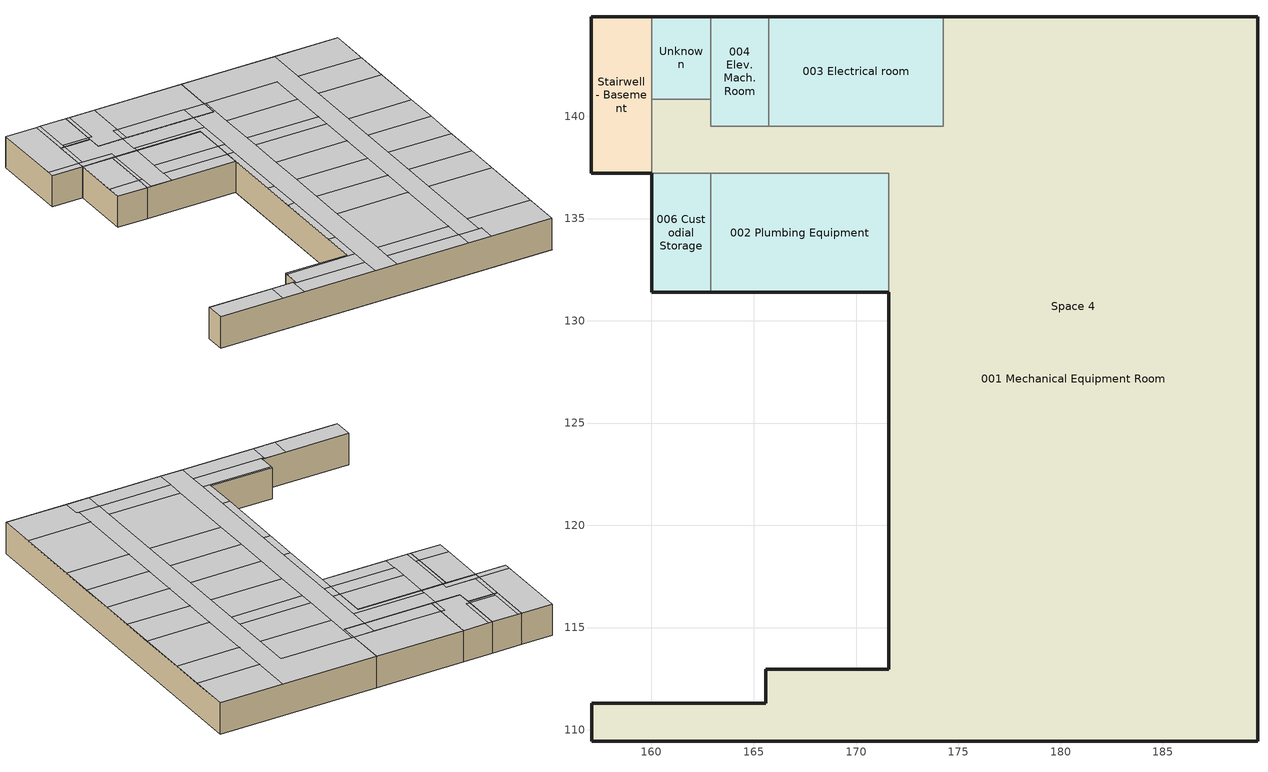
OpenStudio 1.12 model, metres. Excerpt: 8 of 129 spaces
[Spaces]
Space 4
 floor ground: 189.65,144.87 189.65,109.44 157.08,109.44 157.07,111.31 165.59,111.31 165.59,112.96 171.6,112.96 171.6,137.22 160.02,137.22 160.02,140.84 162.9,140.84 162.9,139.51 174.27,139.51 174.27,144.87 z-3.05; 160.02,144.87 160.02,137.22 157.05,137.22 157.04,144.87 z-3.05; 162.9,137.22 162.9,131.39 160.02,131.39 160.02,137.22 z-3.05; 174.27,144.87 174.27,139.51 165.74,139.51 165.74,144.87 z-3.05; 165.74,144.87 165.74,139.51 162.9,139.51 162.9,144.87 z-3.05; 171.6,137.22 171.6,131.39 162.9,131.39 162.9,137.22 z-3.05; 162.9,144.87 162.9,140.84 160.02,140.84 160.02,144.87 z-3.05
001 Mechanical Equipment Room
 floor ground: 189.65,144.87 189.65,109.44 157.08,109.44 157.07,111.31 165.59,111.31 165.59,112.96 171.6,112.96 171.6,137.22 160.02,137.22 160.02,140.84 162.9,140.84 162.9,139.51 174.27,139.51 174.27,144.87 z-3.05
 wall outside: 171.6,131.39 171.6,112.96 165.59,112.96 165.59,111.31 157.07,111.31 157.08,109.44 189.65,109.44 189.65,144.87 174.27,144.87 z-3.05:0
 wall to 006 Custodial Storage: 160.02,137.22 162.9,137.22 z-3.05:0
 wall to Stairwell - Basement: 160.02,140.84 160.02,137.22 z-3.05:0
 wall to Unknown: 162.9,140.84 160.02,140.84 z-3.05:0
 wall to 004 Elev. Mach. Room: 165.74,139.51 162.9,139.51 162.9,140.84 z-3.05:0
 wall to 003 Electrical room: 174.27,144.87 174.27,139.51 165.74,139.51 z-3.05:0
 wall to 002 Plumbing Equipment: 162.9,137.22 171.6,137.22 171.6,131.39 z-3.05:0
 ceiling to 126 Corridor: 183.44,111.08 183.44,144.87 174.27,144.87 174.27,141.08 181.45,141.08 181.45,111.1 z0; 165.34,137.22 165.34,139.51 162.9,139.51 162.9,140.84 160.4,140.84 160.4,137.84 163.24,137.84 163.24,137.22 z0; 165.34,109.44 165.34,111.31 163.24,111.31 163.24,109.44 z0
 ceiling to 146 E drying: 172.26,137.69 172.26,139.51 165.34,139.51 165.34,137.69 z0
 ceiling to 122 Office/lab: 189.65,137.65 189.65,140.98 183.44,140.98 183.44,137.65 z0
 ceiling to 121 T-1 grinding: 181.45,126.1 181.45,129.52 174.46,129.52 174.46,126.1 z0
 ceiling to 113 H-1 S.T.E.M.: 181.45,109.44 181.45,111.1 174.46,111.1 174.46,109.44 z0
 ceiling to 115 P-2 x-ray: 181.45,112.75 181.45,119.41 174.46,119.41 174.46,112.75 z0
 ceiling to 108 office/lab: 189.65,109.44 189.65,113.02 183.44,113.02 183.44,111.08 183.72,111.08 183.72,109.44 z0
 ceiling to 114 office/lab: 189.65,122.72 189.65,126.06 183.44,126.06 183.44,122.72 z0
 ceiling to 140 storage: 172.26,122.78 172.26,126.1 171.6,126.1 171.6,122.78 z0
 ceiling to 149 Receiving: 163.24,137.22 163.24,137.84 160.02,137.84 160.02,137.22 z0
 ceiling to E.S.2 1st floor: 181.45,132.89 181.45,134.25 174.46,134.25 174.46,132.89 z0
 ceiling to 125 F-2 large electric furnace: 181.45,134.25 181.45,137.65 174.46,137.65 174.46,134.25 z0
 ceiling to 117 U-2 Microscopy: 181.45,119.41 181.45,122.77 174.46,122.77 174.46,119.41 z0
 ceiling to 119 T-2 polishing: 181.45,122.77 181.45,126.1 174.46,126.1 174.46,122.77 z0
 ceiling to 136 nondestructive: 172.26,112.81 172.26,116.03 171.6,116.03 171.6,112.96 165.59,112.96 165.59,112.81 z0
 ceiling to 112 office /lab: 189.65,119.37 189.65,122.72 183.44,122.72 183.44,119.37 z0
 ceiling to lobby 1st floor: 183.72,109.44 183.72,111.08 183.44,111.08 181.45,111.1 181.45,109.44 z0
 ceiling to 116 office/lab: 189.65,126.06 189.65,129.44 183.44,129.44 183.44,126.06 z0
 ceiling to 110 grad/tech stations: 183.44,113.02 189.65,113.02 189.65,119.37 183.44,119.37 z0
 ceiling to 123 F-1B reactive gas: 181.45,129.52 181.45,132.89 174.46,132.89 174.46,129.52 z0
 ceiling to 120 grad/tech stations: 189.65,132.71 189.65,137.65 183.44,137.65 183.44,132.71 z0
 ceiling to 124 Office/Lab: 189.65,140.98 189.65,144.87 183.44,144.87 183.44,140.98 z0
 ceiling to E.S.3 1st floor: 172.26,111.17 172.26,112.81 165.59,112.81 165.59,111.31 165.34,111.31 165.34,111.17 z0
 ceiling to 144 V-2 ceramics machining: 172.26,134.29 172.26,137.69 165.34,137.69 165.34,137.22 171.6,137.22 171.6,134.29 z0
 ceiling to 134 O-3 hardness mod. test: 172.26,109.44 172.26,111.17 165.34,111.17 165.34,109.44 z0
 ceiling to 138 O-1 universal testing: 172.26,116.03 172.26,122.78 171.6,122.78 171.6,116.03 z0
 ceiling to 127 F-3A small electric furnace: 181.45,137.65 181.45,141.08 174.46,141.08 174.46,137.65 z0
 ceiling to E.S.4 1st floor: 181.45,111.1 181.45,112.75 174.46,112.75 174.46,111.1 z0
 ceiling to 118 Sec.: 189.65,129.44 189.65,132.71 183.44,132.71 183.44,129.44 z0
 ceiling to Space 1: 172.26,126.1 172.26,132.78 171.6,132.78 171.6,126.1 z0; 174.46,109.44 174.46,141.08 174.27,141.08 174.27,139.51 172.26,139.51 172.26,109.44 z0
 ceiling to Stairwell - 1st floor: 160.4,137.84 160.4,140.84 160.02,140.84 160.02,137.84 z0
 ceiling to E.S.1 1st floor: 172.26,132.78 172.26,134.29 171.6,134.29 171.6,132.78 z0
 ceiling to 137 grad/tech stations: 163.24,109.44 163.24,111.31 157.07,111.31 157.08,109.44 z0
006 Custodial Storage
 floor ground: 162.9,137.22 162.9,131.39 160.02,131.39 160.02,137.22 z-3.05
 wall outside: 160.02,137.22 160.02,131.39 162.9,131.39 z-3.05:0
 wall to 002 Plumbing Equipment: 162.9,131.39 162.9,137.22 z-3.05:0
 ceiling to Space 1: 162.9,132.78 162.9,137.22 160.02,137.22 160.02,132.78 z0
 ceiling to 147 Mens restroom: 162.9,131.39 162.9,132.78 160.02,132.78 160.02,131.39 z0
002 Plumbing Equipment
 floor ground: 171.6,137.22 171.6,131.39 162.9,131.39 162.9,137.22 z-3.05
 wall outside: 162.9,131.39 171.6,131.39 z-3.05:0
 ceiling to 144 V-2 ceramics machining: 171.6,134.29 171.6,137.22 165.34,137.22 165.34,134.29 z0
 ceiling to Space 1: 163.24,131.39 163.24,132.78 162.9,132.78 162.9,131.39 z0
 ceiling to E.S.1 1st floor: 171.6,132.78 171.6,134.29 165.34,134.29 165.34,132.78 z0
 ceiling to 126 Corridor: 165.34,131.39 165.34,137.22 163.24,137.22 163.24,131.39 z0
 ceiling to 149 Receiving: 163.24,132.78 163.24,137.22 162.9,137.22 162.9,132.78 z0
 ceiling to 142 A-3 Particulate: 171.6,131.39 171.6,132.78 165.34,132.78 165.34,131.39 z0
Stairwell - Basement
 floor ground: 160.02,144.87 160.02,137.22 157.05,137.22 157.04,144.87 z-3.05
 wall outside: 160.02,144.87 157.04,144.87 157.05,137.22 160.02,137.22 z-3.05:0
 wall to Unknown: 160.02,140.84 160.02,144.87 z-3.05:0
 ceiling to Stairwell - 1st floor: 160.02,137.84 160.02,144.87 157.04,144.87 157.05,137.84 z0
 ceiling to 149 Receiving: 160.02,137.22 160.02,137.84 157.05,137.84 157.05,137.22 z0
004 Elev. Mach. Room
 floor ground: 165.74,144.87 165.74,139.51 162.9,139.51 162.9,144.87 z-3.05
 wall outside: 165.74,144.87 162.9,144.87 z-3.05:0
 wall to 003 Electrical room: 165.74,139.51 165.74,144.87 z-3.05:0
 wall to Unknown: 162.9,144.87 162.9,140.84 z-3.05:0
 ceiling to 146 E drying: 165.74,139.51 165.74,141.08 165.34,141.08 165.34,139.51 z0
 ceiling to Unknown - 1st floor: 163.24,141.13 163.24,144.87 162.9,144.87 162.9,141.13 z0
 ceiling to 126 Corridor: 165.34,139.51 165.34,141.08 165.74,141.08 165.74,144.87 163.24,144.87 163.24,141.13 162.9,141.13 162.9,139.51 z0
003 Electrical room
 floor ground: 165.74,144.87 174.27,144.87 174.27,139.51 165.74,139.51 z-3.05
 wall outside: 174.27,144.87 165.74,144.87 z-3.05:0
 ceiling to 146 E drying: 172.26,139.51 172.26,141.08 165.74,141.08 165.74,139.51 z0
 ceiling to 126 Corridor: 174.27,141.08 174.27,144.87 165.74,144.87 165.74,141.08 z0
 ceiling to service corridor - 1st floor: 174.27,139.51 174.27,141.08 172.26,141.08 172.26,139.51 z0
Unknown
 floor ground: 162.9,144.87 162.9,140.84 160.02,140.84 160.02,144.87 z-3.05
 wall outside: 162.9,144.87 160.02,144.87 z-3.05:0
 ceiling to Unknown - 1st floor: 162.9,141.13 162.9,144.87 160.4,144.87 160.4,141.13 z0
 ceiling to 126 Corridor: 162.9,140.84 162.9,141.13 160.4,141.13 160.4,140.84 z0
 ceiling to Space 1: 160.4,140.84 160.4,144.87 160.02,144.87 160.02,140.84 z0
[Building]
Building 1: Space Type=DOE Ref 1980-2004 - SecSchl - Classroom; Default Construction Set=DOE Ref 1980-2004 - CZ4c - SecSchl
[Site]
NEWARK: Latitude {deg}=40.7; Longitude {deg}=-74.17; Time Zone {hr}=-5; Elevation {m}=9
[ClimateZones]
Climate Zone Institution Name 1=ASHRAE; Climate Zone Document Name 1=ANSI/ASHRAE Standard 169; Climate Zone Document Year 1=2006; Climate Zone Value 1=4C; Climate Zone Institution Name 2=CEC; Climate Zone Document Name 2=California Climate Zone Descriptions; Climate Zone Document Year 2=1995
[SizingPeriod:DesignDay] Barometric Pressure {Pa}=101217; Sky Clearness=0; Rain Indicator=0; Snow Indicator=0; Day of Month=21; Daylight Saving Time Indicator=0; Dry-Bulb Temperature Range Modifier Type=DefaultMultipliers
Name | Maximum Dry-Bulb Temperature {C} | Daily Dry-Bulb Temperature Range {deltaC} | Humidity Indicating Conditions at Maximum Dry-Bulb | Wind Speed {m/s} | Wind Direction {deg} | Month | Day Type | Humidity Indicating Type | Solar Model Indicator | ASHRAE Taub | ASHRAE Taud
NEWARK Ann Clg .4% Condns DP=>MDB | 27.8 | 8.9 | 23.7 | 5.8 | 250 | 7 | SummerDesignDay | Dewpoint | ASHRAETau | 0.528 | 1.831
NEWARK Ann Htg 99.6% Condns DB | -11.6 | 0 | -11.6 | 6.2 | 320 | 1 | WinterDesignDay | Wetbulb | ASHRAEClearSky
NEWARK Ann Hum_n 99.6% Condns DP=>MCDB | -9.8 | 0 | -20.9 | 6.2 | 320 | 1 | WinterDesignDay | Dewpoint | ASHRAEClearSky
NEWARK Ann Clg .4% Condns WB=>MDB | 31.5 | 8.9 | 25.4 | 5.8 | 250 | 7 | SummerDesignDay | Wetbulb | ASHRAETau | 0.528 | 1.831
NEWARK Ann Clg .4% Condns Enth=>MDB | 31.7 | 8.9 | 77500 | 5.8 | 250 | 7 | SummerDesignDay | Enthalpy | ASHRAETau | 0.528 | 1.831
NEWARK Ann Htg Wind 99.6% Condns WS=>MCDB | -1.2 | 0 | -1.2 | 12.7 | 320 | 1 | WinterDesignDay | Wetbulb | ASHRAEClearSky
NEWARK Ann Clg .4% Condns DB=>MWB | 34.5 | 8.9 | 23.8 | 5.8 | 250 | 7 | SummerDesignDay | Wetbulb | ASHRAETau | 0.528 | 1.831
[DefaultConstructionSet] Interior Partition Construction=Interior Partition
Name | Default Exterior Surface Constructions | Default Interior Surface Constructions | Default Ground Contact Surface Constructions | Default Exterior SubSurface Constructions | Default Interior SubSurface Constructions
DOE Ref 1980-2004 - CZ4c - Office | Default Surface Constructions 22 | Default Surface Constructions 23 | Default Surface Constructions 24 | Default Sub Surface Constructions 15 | Default Sub Surface Constructions 16
DOE Ref 1980-2004 - CZ4c - SecSchl | Default Surface Constructions 25 | Default Surface Constructions 26 | Default Surface Constructions 27 | Default Sub Surface Constructions 17 | Default Sub Surface Constructions 18
[DefaultSurfaceConstructions]
Name | Floor Construction | Wall Construction | Roof Ceiling Construction
Default Surface Constructions 22 | ExtSlabCarpet 4in ClimateZone 1-8 | CBECS 1980-2004 ExtWall Mass ClimateZone 4c-5a | CBECS 1980-2004 ExtRoof IEAD ClimateZone 4c
Default Surface Constructions 23; Default Surface Constructions 26 | Interior Floor | Interior Wall | Interior Ceiling
Default Surface Constructions 24; Default Surface Constructions 27 | ExtSlabCarpet 4in ClimateZone 1-8 | ExtSlabCarpet 4in ClimateZone 1-8 | ExtSlabCarpet 4in ClimateZone 1-8
Default Surface Constructions 25 | ExtSlabCarpet 4in ClimateZone 1-8 | CBECS 1980-2004 ExtWall SteelFrame ClimateZone 4c | CBECS 1980-2004 ExtRoof IEAD ClimateZone 4c
[Construction]
ExtSlabCarpet 4in ClimateZone 1-8: MAT-CC05 4 HW CONCRETE, CP02 CARPET PAD
Interior Floor: F16 Acoustic tile, F05 Ceiling air space resistance, M11 100mm lightweight concrete
Interior Wall: G01a 19mm gypsum board, F04 Wall air space resistance, G01a 19mm gypsum board
Interior Ceiling: M11 100mm lightweight concrete, F05 Ceiling air space resistance, F16 Acoustic tile
Exterior Door: F08 Metal surface, I01 25mm insulation board
Interior Window: Clear 3mm
Interior Door; Interior Partition: G05 25mm wood
CBECS 1980-2004 ExtWall Mass ClimateZone 4c-5a: 1IN Stucco, 8IN CONCRETE HW RefBldg, Mass NonRes Wall Insulation-1.76, 1/2IN Gypsum
CBECS 1980-2004 ExtRoof IEAD ClimateZone 4c: Roof Membrane, IEAD NonRes Roof Insulation-2.75, Metal Decking
CBECS 1980-2004 ExtWindow ClimateZone 4c: Fixed Window 4.09/0.39/0.25
CBECS 1980-2004 ExtWall SteelFrame ClimateZone 4c: Wood Siding, Steel Frame NonRes Wall Insulation-1.92, 1/2IN Gypsum
[Material] Thermal Absorptance=0.9
Name | Roughness | Thickness {m} | Conductivity {W/m-K} | Density {kg/m3} | Specific Heat {J/kg-K} | Solar Absorptance | Visible Absorptance
MAT-CC05 4 HW CONCRETE | Rough | 0.1016 | 1.311 | 2240 | 836.8 | 0.85 | 0.85
1IN Stucco | Smooth | 0.0253 | 0.6918 | 1858 | 837 | 0.92 | 0.92
1/2IN Gypsum | Smooth | 0.0127 | 0.16 | 784.9 | 830 | 0.4 | 0.4
Roof Membrane | VeryRough | 0.0095 | 0.16 | 1121.29 | 1460 | 0.7 | 0.7
Metal Decking | MediumSmooth | 0.0015 | 45.006 | 7680 | 418.4 | 0.6 | 0.6
F16 Acoustic tile | MediumSmooth | 0.0191 | 0.06 | 368 | 590 | 0.3 | 0.3
M11 100mm lightweight concrete | MediumRough | 0.1016 | 0.53 | 1280 | 840 | 0.5 | 0.5
G01a 19mm gypsum board | MediumSmooth | 0.019 | 0.16 | 800 | 1090 | 0.4 | 0.4
F08 Metal surface | Smooth | 0.0008 | 45.28 | 7824 | 500 | 0.7 | 0.7
I01 25mm insulation board | MediumRough | 0.0254 | 0.03 | 43 | 1210 | 0.6 | 0.6
G05 25mm wood | MediumSmooth | 0.0254 | 0.15 | 608 | 1630 | 0.5 | 0.5
8IN CONCRETE HW RefBldg | Rough | 0.2032 | 1.311 | 2240 | 836.8 | 0.7 | 0.7
Mass NonRes Wall Insulation-1.76 | MediumRough | 0.0656865 | 0.049 | 265 | 836.8 | 0.7 | 0.7
IEAD NonRes Roof Insulation-2.75 | MediumRough | 0.122523 | 0.049 | 265 | 836.8 | 0.7 | 0.7
Wood Siding | MediumSmooth | 0.01 | 0.11 | 544.62 | 1210 | 0.78 | 0.78
Steel Frame NonRes Wall Insulation-1.92 | MediumRough | 0.0781229 | 0.049 | 265 | 836.8 | 0.7 | 0.7
[Material:NoMass]
CP02 CARPET PAD: Roughness=Smooth; Thermal Resistance {m2-K/W}=0.1; Thermal Absorptance=0.9; Solar Absorptance=0.8; Visible Absorptance=0.8
[Material:AirGap]
Name | Thermal Resistance {m2-K/W}
F05 Ceiling air space resistance | 0.18
F04 Wall air space resistance | 0.15
[DefaultSubSurfaceConstructions]
Name | Fixed Window Construction | Operable Window Construction | Door Construction | Tubular Daylight Dome Construction | Tubular Daylight Diffuser Construction
Default Sub Surface Constructions 15; Default Sub Surface Constructions 17 | CBECS 1980-2004 ExtWindow ClimateZone 4c | CBECS 1980-2004 ExtWindow ClimateZone 4c | Exterior Door | Interior Window | Interior Window
Default Sub Surface Constructions 16; Default Sub Surface Constructions 18 | Interior Window | Interior Window | Interior Door
[WindowMaterial:Glazing]
Clear 3mm: Optical Data Type=SpectralAverage; Thickness {m}=0.003; Solar Transmittance at Normal Incidence=0.837; Front Side Solar Reflectance at Normal Incidence=0.075; Back Side Solar Reflectance at Normal Incidence=0; Visible Transmittance at Normal Incidence=0.898; Front Side Visible Reflectance at Normal Incidence=0.081; Back Side Visible Reflectance at Normal Incidence=0; Infrared Transmittance at Normal Incidence=0; Front Side Infrared Hemispherical Emissivity=0.84; Back Side Infrared Hemispherical Emissivity=0.84; Conductivity {W/m-K}=0.9; Dirt Correction Factor for Solar and Visible Transmittance=1; Solar Diffusing=No
[WindowMaterial:Blind]
Window Material Blind 1: Slat Width {m}=0.025; Slat Separation {m}=0.01875; Front Side Slat Beam Solar Reflectance=0.5; Back Side Slat Beam Solar Reflectance=0.5; Front Side Slat Diffuse Solar Reflectance=0.5; Back Side Slat Diffuse Solar Reflectance=0.5; Slat Beam Visible Transmittance=0
[WindowMaterial:SimpleGlazingSystem]
Fixed Window 4.09/0.39/0.25: U-Factor {W/m2-K}=4.08816; Solar Heat Gain Coefficient=0.39; Visible Transmittance=0.25
[SpaceType]
Name | Default Schedule Set | Design Specification Outdoor Air Object | Standards Building Type | Standards Space Type
DOE Ref 1980-2004 - Office - Elec/MechRoom | DOE Ref 1980-2004 - Office - Elec/MechRoom Schedule Set | DOE Ref 1980-2004 - Office - Elec/MechRoom Ventilation | Office | Elec/MechRoom
DOE Ref 1980-2004 - Office - Stair | DOE Ref 1980-2004 - Office - Stair Schedule Set | DOE Ref 1980-2004 - Office - Stair Ventilation | Office | Stair
DOE Ref 1980-2004 - Office - Storage | DOE Ref 1980-2004 - Office - Storage Schedule Set | DOE Ref 1980-2004 - Office - Storage Ventilation | Office | Storage
DOE Ref 1980-2004 - SecSchl - Classroom | DOE Ref 1980-2004 - SecSchl - Classroom Schedule Set | DOE Ref 1980-2004 - SecSchl - Classroom Ventilation | SecondarySchool | Classroom
[DefaultScheduleSet]
Name | Lighting Schedule | Electric Equipment Schedule | Infiltration Schedule | Number of People Schedule | People Activity Level Schedule
DOE Ref 1980-2004 - Office - Elec/MechRoom Schedule Set | Office Bldg Light | Office Bldg Equip | Office Infil Quarter On
DOE Ref 1980-2004 - Office - Stair Schedule Set; DOE Ref 1980-2004 - Office - Storage Schedule Set | Office Bldg Light |  | Office Infil Quarter On
DOE Ref 1980-2004 - SecSchl - Classroom Schedule Set | SecondarySchool Bldg Light | SecondarySchool Bldg Equip | SecondarySchool Infil | SecondarySchool Bldg Occ | SecondarySchool Activity
[Lights:Definition] Design Level Calculation Method=Watts/Area
Name | Watts per Space Floor Area {W/m2}
DOE Ref 1980-2004 - Office - Elec/MechRoom Lights Definition | 25.349
DOE Ref 1980-2004 - Office - Stair Lights Definition | 10.1396
DOE Ref 1980-2004 - Office - Storage Lights Definition | 13.6702
DOE Ref 1980-2004 - SecSchl - Classroom Lights Definition | 21.5278
[Lights]
Name | Lights Definition | Space or SpaceType
DOE Ref 1980-2004 - Office - Elec/MechRoom Lights | DOE Ref 1980-2004 - Office - Elec/MechRoom Lights Definition | DOE Ref 1980-2004 - Office - Elec/MechRoom
DOE Ref 1980-2004 - Office - Stair Lights | DOE Ref 1980-2004 - Office - Stair Lights Definition | DOE Ref 1980-2004 - Office - Stair
DOE Ref 1980-2004 - Office - Storage Lights | DOE Ref 1980-2004 - Office - Storage Lights Definition | DOE Ref 1980-2004 - Office - Storage
DOE Ref 1980-2004 - SecSchl - Classroom Lights | DOE Ref 1980-2004 - SecSchl - Classroom Lights Definition | DOE Ref 1980-2004 - SecSchl - Classroom
[DesignSpecification:OutdoorAir] Outdoor Air Method=Sum
Name | Outdoor Air Flow per Person {m3/s-person} | Outdoor Air Flow per Floor Area {m3/s-m2}
DOE Ref 1980-2004 - Office - Elec/MechRoom Ventilation | 0.00943895
DOE Ref 1980-2004 - Office - Stair Ventilation; DOE Ref 1980-2004 - Office - Storage Ventilation |  | 0.000254
DOE Ref 1980-2004 - SecSchl - Classroom Ventilation | 0.00707921
[People:Definition]
DOE Ref 1980-2004 - SecSchl - Classroom People Definition: Number of People Calculation Method=People/Area; People per Space Floor Area {person/m2}=0.249938; Fraction Radiant=0.3
[People]
DOE Ref 1980-2004 - SecSchl - Classroom People: People Definition=DOE Ref 1980-2004 - SecSchl - Classroom People Definition; Space or SpaceType=DOE Ref 1980-2004 - SecSchl - Classroom
[SpaceInfiltration:DesignFlowRate] Design Flow Rate Calculation Method=Flow/ExteriorArea; Flow per Exterior Surface Area {m3/s-m2}=0.00113386
Name | Space or SpaceType
DOE Ref 1980-2004 - Office - Elec/MechRoom Infiltration | DOE Ref 1980-2004 - Office - Elec/MechRoom
DOE Ref 1980-2004 - Office - Stair Infiltration | DOE Ref 1980-2004 - Office - Stair
DOE Ref 1980-2004 - Office - Storage Infiltration | DOE Ref 1980-2004 - Office - Storage
DOE Ref 1980-2004 - SecSchl - Classroom Infiltration | DOE Ref 1980-2004 - SecSchl - Classroom
[ElectricEquipment:Definition] Design Level Calculation Method=Watts/Area
Name | Watts per Space Floor Area {W/m2}
DOE Ref 1980-2004 - Office - Elec/MechRoom Electric Equipment Definition | 2.90626
DOE Ref 1980-2004 - SecSchl - Classroom Electric Equipment Definition | 10.0104
[ElectricEquipment]
Name | Electric Equipment Definition | Space or SpaceType
DOE Ref 1980-2004 - Office - Elec/MechRoom Electric Equipment | DOE Ref 1980-2004 - Office - Elec/MechRoom Electric Equipment Definition | DOE Ref 1980-2004 - Office - Elec/MechRoom
DOE Ref 1980-2004 - SecSchl - Classroom Electric Equipment | DOE Ref 1980-2004 - SecSchl - Classroom Electric Equipment Definition | DOE Ref 1980-2004 - SecSchl - Classroom
[ShadingControl]
Shading Control 1: Shading Type=InteriorBlind; Shading Device Material=Window Material Blind 1
[Space]
Name | Thermal Zone | Space Type | Default Construction Set | Default Schedule Set | Building Story
Space 4 | Thermal Zone: Space 4
001 Mechanical Equipment Room | Thermal Zone: 001 Mechanical Equipment Room | DOE Ref 1980-2004 - Office - Elec/MechRoom | DOE Ref 1980-2004 - CZ4c - Office | DOE Ref 1980-2004 - Office - Elec/MechRoom Schedule Set
006 Custodial Storage | Thermal Zone: 006 Custodial Storage | DOE Ref 1980-2004 - Office - Storage | DOE Ref 1980-2004 - CZ4c - Office | DOE Ref 1980-2004 - Office - Storage Schedule Set
002 Plumbing Equipment | Thermal Zone: 002 Plumbing Equipment | DOE Ref 1980-2004 - Office - Storage | DOE Ref 1980-2004 - CZ4c - Office | DOE Ref 1980-2004 - Office - Storage Schedule Set
Stairwell - Basement | Thermal Zone: Stairwell - Basement | DOE Ref 1980-2004 - Office - Stair | DOE Ref 1980-2004 - CZ4c - Office | DOE Ref 1980-2004 - Office - Stair Schedule Set
004 Elev. Mach. Room | Thermal Zone: 004 Elev. Mach. Room | DOE Ref 1980-2004 - Office - Elec/MechRoom | DOE Ref 1980-2004 - CZ4c - Office | DOE Ref 1980-2004 - Office - Elec/MechRoom Schedule Set
003 Electrical room | Thermal Zone: 003 Electrical room | DOE Ref 1980-2004 - Office - Elec/MechRoom | DOE Ref 1980-2004 - CZ4c - Office | DOE Ref 1980-2004 - Office - Elec/MechRoom Schedule Set
Unknown | Thermal Zone: Unknown |  |  |  | Building Story 4
[BuildingStory]
Building Story 4: Nominal Z Coordinate {m}=0; Nominal Floor to Floor Height {m}=3.048
[ThermalZone] Use Ideal Air Loads=No
Thermal Zone: drawing 1; Thermal Zone: 004 Elev. Mach. Room; Thermal Zone: 001 Mechanical Equipment Room; Thermal Zone: 002 Plumbing Equipment; Thermal Zone: 006 Custodial Storage; Thermal Zone: Space 4; Thermal Zone: 003 Electrical room; Thermal Zone: Stairwell - Basement; Thermal Zone: Unknown
[Sizing:Zone] Zone Cooling Design Supply Air Temperature Input Method=SupplyAirTemperature; Zone Cooling Design Supply Air Temperature {C}=14; Zone Cooling Design Supply Air Temperature Difference {deltaC}=11.11; Zone Heating Design Supply Air Temperature Input Method=SupplyAirTemperature; Zone Heating Design Supply Air Temperature {C}=40; Zone Heating Design Supply Air Temperature Difference {deltaC}=11.11; Zone Cooling Design Supply Air Humidity Ratio {kg-H2O/kg-air}=0.0085; Zone Heating Design Supply Air Humidity Ratio {kg-H2O/kg-air}=0.008; Cooling Design Air Flow Method=DesignDay; Heating Design Air Flow Method=DesignDay; Account for Dedicated Outdoor Air System=No; Dedicated Outdoor Air System Control Strategy=NeutralSupplyAir; Dedicated Outdoor Air Low Setpoint Temperature for Design {C}=autosize; Dedicated Outdoor Air High Setpoint Temperature for Design {C}=autosize
Thermal Zone: Plenum 2; Thermal Zone: 149 Receiving; Thermal Zone: 216 Finance/admin. center; Thermal Zone: 138 O-1 universal testing; Thermal Zone: 130 S-2 tribology; Thermal Zone: 211 S-3 grad. pc.; Thermal Zone: 207 vest.; Thermal Zone: ES.2 2nd floor; Thermal Zone: 213 M-1 thermal analysis; Thermal Zone: 124 Office/Lab; Thermal Zone: 218 Sec.; Thermal Zone: 204 department chair; Thermal Zone: unknown 2nd floor; Thermal Zone: 122 Office/lab; Thermal Zone: 203 Sec.; Thermal Zone: 217A R-1 sputter; Thermal Zone: Unknown - 1st floor; Thermal Zone: 218A Center director; Thermal Zone: 103 office/lab; Thermal Zone: 129 office/lab; Thermal Zone: drawing 1; Thermal Zone: 125 F-2 large electric furnace; Thermal Zone: E.S.3 1st floor; Thermal Zone: 231 undergrad dir.; Thermal Zone: 146 E drying; Thermal Zone: 130 S-2 graphics; Thermal Zone: 222 corridor; Thermal Zone: 239 office/lab; Thermal Zone: 109 I-2 S.E.M; Thermal Zone: 114 office/lab; Thermal Zone: 111 I-3 sample prep; Thermal Zone: open; Thermal Zone: 143 grad/tech stations; Thermal Zone: 217 vest.; Thermal Zone: ES.3 2nd floor; Thermal Zone: 137 grad/tech stations; Thermal Zone: 132 O-2 thermo mech. testing; Thermal Zone: 230 B-1 particle size analysis; Thermal Zone: 113 H-1 S.T.E.M.; Thermal Zone: 238 C-2 Rheology; Thermal Zone: Plenum 1; Thermal Zone: 237 grad/tech stations; Thermal Zone: 117 U-2 Microscopy; Thermal Zone: 142 A-3 Particulate; Thermal Zone: 136 nondestructive; Thermal Zone: service corridor - 1st floor; Thermal Zone: 101 conference; Thermal Zone: 234 C-3 chemical analysis; Thermal Zone: 240 D-4 composites; Thermal Zone: 004 Elev. Mach. Room; Thermal Zone: J.C. 1st floor; Thermal Zone: 133 office/lab; Thermal Zone: 243 womens restroom; Thermal Zone: 116 office/lab; Thermal Zone: 110 grad/tech stations; Thermal Zone: 120 grad/tech stations; Thermal Zone: Space 1; Thermal Zone: stairwell 2nd floor; Thermal Zone: 001 Mechanical Equipment Room; Thermal Zone: 002 Plumbing Equipment; Thermal Zone: 244 D-1 casting extrusion; Thermal Zone: 228 B-2 porosity surface; Thermal Zone: 245A J.C.; Thermal Zone: 241 grad/tech stations; Thermal Zone: 209 K-1 spectro analysis; Thermal Zone: 229 Sec.; Thermal Zone: ES.4 2nd floor; Thermal Zone: 207A A-3A powder synthesis; Thermal Zone: Stairwell - 1st floor; Thermal Zone: 228A tech; Thermal Zone: 223 M-3 thermal conductivity; Thermal Zone: 118 Sec.; Thermal Zone: 214 word processing; Thermal Zone: lobby 1st floor; Thermal Zone: 102 office/lab; Thermal Zone: 212 office/lab; Thermal Zone: 006 Custodial Storage; Thermal Zone: 220 corridor; Thermal Zone: 115 P-2 x-ray; Thermal Zone: 139 office/lab; Thermal Zone: Space 4; Thermal Zone: 132-A tech.; Thermal Zone: 221 L-4 magnetics; Thermal Zone: 242 D-2 press form; Thermal Zone: 126 Corridor; Thermal Zone: 112 office /lab; Thermal Zone: E.S.4 1st floor; Thermal Zone: 226 D-3 Tape casting; Thermal Zone: 135 office/lab; Thermal Zone: 140 storage; Thermal Zone: 227 undergrad dir.; Thermal Zone: 107 I-1 small SEM; Thermal Zone: 236 C-2 sol gel forming; Thermal Zone: Space 2; Thermal Zone: 147 Mens restroom; Thermal Zone: lobby 2nd floor; Thermal Zone: 202 executive officer; Thermal Zone: 127 F-3A small electric furnace; Thermal Zone: 232 C-4 coiloids analysis; Thermal Zone: 221 L-2 electronics; Thermal Zone: 003 Electrical room; Thermal Zone: 245 mens restroom; Thermal Zone: 134 O-3 hardness mod. test; Thermal Zone: Stairwell - Basement; Thermal Zone: 248 service corridor; Thermal Zone: 233 office/lab; Thermal Zone: 108 office/lab; Thermal Zone: 145 Womens restroom; Thermal Zone: 225 file storage; Thermal Zone: 238A tech; Thermal Zone: 215 M-2 thermal analysis; Thermal Zone: 121 T-1 grinding; Thermal Zone: 104 Sec.; Thermal Zone: 141 office/lab; Thermal Zone: 131 Sec.; Thermal Zone: 205 G-3 specialty meas.; Thermal Zone: 217B L-3 electronics; Thermal Zone: 148 Corridor; Thermal Zone: E.S.1 1st floor; Thermal Zone: 144 V-2 ceramics machining; Thermal Zone: ES.1 2nd floor; Thermal Zone: 106 Conference; Thermal Zone: E.S.2 1st floor; Thermal Zone: 200 fiber op. director; Thermal Zone: Unknown; Thermal Zone: 119 T-2 polishing; Thermal Zone: 201 conference; Thermal Zone: 247 grad/tech stations; Thermal Zone: 105 office/lab; Thermal Zone: 123 F-1B reactive gas
[Schedule:Ruleset]
Name | Default Day Schedule | Summer Design Day Schedule | Winter Design Day Schedule
Office Bldg Light | Office Bldg Light Default Schedule | Office Bldg Light Summer Design Day | Office Bldg Light Winter Design Day
Office Infil Quarter On | Office Infil Quarter On Default Schedule | Office Infil Quarter On Summer Design Day | Office Infil Quarter On Winter Design Day
Office Bldg Equip | Office Bldg Equip Default Schedule | Office Bldg Equip Summer Design Day | Office Bldg Equip Winter Design Day
SecondarySchool Bldg Light | SecondarySchool Bldg Light Default Schedule | SecondarySchool Bldg Light Summer Design Day | SecondarySchool Bldg Light Winter Design Day
SecondarySchool Activity | SecondarySchool Activity Default Schedule | SecondarySchool Activity Summer Design Day | SecondarySchool Activity Winter Design Day
SecondarySchool Infil | SecondarySchool Infil Default Schedule | SecondarySchool Infil Summer Design Day | SecondarySchool Infil Winter Design Day
SecondarySchool Bldg Equip | SecondarySchool Bldg Equip Default Schedule | SecondarySchool Bldg Equip Summer Design Day | SecondarySchool Bldg Equip Winter Design Day
SecondarySchool Bldg Occ | SecondarySchool Bldg Occ Default Schedule | SecondarySchool Bldg Occ Summer Design Day | SecondarySchool Bldg Occ Winter Design Day
[Schedule:Day]
Office Bldg Light Default Schedule: 5, 0, 0.05, 7, 0, 0.1, 8, 0, 0.3, 17, 0, 0.9, 18, 0, 0.7, 20, 0, 0.5, 22, 0, 0.3, 23, 0, 0.1, 24, 0, 0.05
Office Bldg Light Summer Design Day; Office Infil Quarter On Rule 1 Day Schedule; Office Bldg Equip Summer Design Day: 24, 0, 1
Office Bldg Light Winter Design Day; Office Bldg Equip Winter Design Day; SecondarySchool Bldg Occ Winter Design Day; SecondarySchool Bldg Occ Rule 1 Day Schedule; SecondarySchool Bldg Occ Rule 3 Day Schedule; SecondarySchool Bldg Occ Rule 5 Day Schedule: 24, 0, 0
Office Bldg Light Rule 1 Day Schedule: 24, 0, 0.05
Office Bldg Light Rule 2 Day Schedule: 6, 0, 0.05, 8, 0, 0.1, 14, 0, 0.5, 17, 0, 0.15, 24, 0, 0.05
Office Infil Quarter On Default Schedule; Office Infil Quarter On Summer Design Day: 6, 0, 1, 22, 0, 0.25, 24, 0, 1
Office Infil Quarter On Winter Design Day; Office Infil Quarter On Rule 2 Day Schedule: 6, 0, 1, 18, 0, 0.25, 24, 0, 1
Office Bldg Equip Default Schedule: 8, 0, 0.4, 12, 0, 0.9, 13, 0, 0.8, 17, 0, 0.9, 18, 0, 0.8, 20, 0, 0.6, 22, 0, 0.5, 24, 0, 0.4
Office Bldg Equip Rule 1 Day Schedule: 24, 0, 0.3
Office Bldg Equip Rule 2 Day Schedule: 6, 0, 0.3, 8, 0, 0.4, 14, 0, 0.5, 17, 0, 0.35, 24, 0, 0.3
SecondarySchool Bldg Light Default Schedule; SecondarySchool Bldg Light Summer Design Day; SecondarySchool Bldg Light Rule 2 Day Schedule: 7, 0, 0.1773, 21, 0, 0.9, 24, 0, 0.1773
SecondarySchool Bldg Light Winter Design Day; SecondarySchool Bldg Light Rule 1 Day Schedule; SecondarySchool Bldg Light Rule 3 Day Schedule; SecondarySchool Bldg Light Rule 5 Day Schedule: 24, 0, 0.1773
SecondarySchool Bldg Light Rule 4 Day Schedule: 8, 0, 0.1773, 20, 0, 0.5, 24, 0, 0.1773
SecondarySchool Activity Default Schedule; SecondarySchool Activity Summer Design Day; SecondarySchool Activity Winter Design Day: 24, 0, 120
SecondarySchool Infil Default Schedule; SecondarySchool Infil Summer Design Day; SecondarySchool Infil Winter Design Day: 7, 0, 1, 21, 0, 0.5, 24, 0, 1
SecondarySchool Bldg Equip Default Schedule; SecondarySchool Bldg Equip Summer Design Day; SecondarySchool Bldg Equip Rule 2 Day Schedule: 8, 0, 0.35, 17, 0, 0.95, 24, 0, 0.35
SecondarySchool Bldg Equip Winter Design Day; SecondarySchool Bldg Equip Rule 1 Day Schedule; SecondarySchool Bldg Equip Rule 5 Day Schedule: 24, 0, 0.35
SecondarySchool Bldg Equip Rule 3 Day Schedule: 24, 0, 0.25
SecondarySchool Bldg Equip Rule 4 Day Schedule: 8, 0, 0.25, 17, 0, 0.5, 24, 0, 0.25
SecondarySchool Bldg Occ Default Schedule; SecondarySchool Bldg Occ Summer Design Day; SecondarySchool Bldg Occ Rule 2 Day Schedule: 8, 0, 0, 16, 0, 0.7, 21, 0, 0.15, 24, 0, 0
SecondarySchool Bldg Occ Rule 4 Day Schedule: 8, 0, 0, 21, 0, 0.15, 24, 0, 0
[Schedule:Rule] Date Specification Type=DateRange; Start Day=1
Name | Schedule Ruleset | Rule Order | Day Schedule | Apply Sunday | Apply Monday | Apply Tuesday | Apply Wednesday | Apply Thursday | Apply Friday | Apply Saturday | Start Month | End Month | End Day
Office Bldg Light Rule 1 | Office Bldg Light | 0 | Office Bldg Light Rule 1 Day Schedule | Yes | No | No | No | No | No | No | 1 | 12 | 31
Office Bldg Light Rule 2 | Office Bldg Light | 1 | Office Bldg Light Rule 2 Day Schedule | No | No | No | No | No | No | Yes | 1 | 12 | 31
Office Infil Quarter On Rule 1 | Office Infil Quarter On | 0 | Office Infil Quarter On Rule 1 Day Schedule | Yes | No | No | No | No | No | No | 1 | 12 | 31
Office Infil Quarter On Rule 2 | Office Infil Quarter On | 1 | Office Infil Quarter On Rule 2 Day Schedule | No | No | No | No | No | No | Yes | 1 | 12 | 31
Office Bldg Equip Rule 1 | Office Bldg Equip | 0 | Office Bldg Equip Rule 1 Day Schedule | Yes | No | No | No | No | No | No | 1 | 12 | 31
Office Bldg Equip Rule 2 | Office Bldg Equip | 1 | Office Bldg Equip Rule 2 Day Schedule | No | No | No | No | No | No | Yes | 1 | 12 | 31
SecondarySchool Bldg Light Rule 1 | SecondarySchool Bldg Light | 0 | SecondarySchool Bldg Light Rule 1 Day Schedule | Yes | No | No | No | No | No | Yes | 9 | 12 | 31
SecondarySchool Bldg Light Rule 2 | SecondarySchool Bldg Light | 1 | SecondarySchool Bldg Light Rule 2 Day Schedule | No | Yes | Yes | Yes | Yes | Yes | No | 9 | 12 | 31
SecondarySchool Bldg Light Rule 3 | SecondarySchool Bldg Light | 2 | SecondarySchool Bldg Light Rule 3 Day Schedule | Yes | No | No | No | No | No | Yes | 7 | 9 | 1
SecondarySchool Bldg Light Rule 4 | SecondarySchool Bldg Light | 3 | SecondarySchool Bldg Light Rule 4 Day Schedule | No | Yes | Yes | Yes | Yes | Yes | No | 7 | 9 | 1
SecondarySchool Bldg Light Rule 5 | SecondarySchool Bldg Light | 4 | SecondarySchool Bldg Light Rule 5 Day Schedule | Yes | No | No | No | No | No | Yes | 1 | 6 | 30
SecondarySchool Bldg Equip Rule 1 | SecondarySchool Bldg Equip | 0 | SecondarySchool Bldg Equip Rule 1 Day Schedule | Yes | No | No | No | No | No | Yes | 9 | 12 | 31
SecondarySchool Bldg Equip Rule 2 | SecondarySchool Bldg Equip | 1 | SecondarySchool Bldg Equip Rule 2 Day Schedule | No | Yes | Yes | Yes | Yes | Yes | No | 9 | 12 | 31
SecondarySchool Bldg Equip Rule 3 | SecondarySchool Bldg Equip | 2 | SecondarySchool Bldg Equip Rule 3 Day Schedule | Yes | No | No | No | No | No | Yes | 7 | 9 | 1
SecondarySchool Bldg Equip Rule 4 | SecondarySchool Bldg Equip | 3 | SecondarySchool Bldg Equip Rule 4 Day Schedule | No | Yes | Yes | Yes | Yes | Yes | No | 7 | 9 | 1
SecondarySchool Bldg Equip Rule 5 | SecondarySchool Bldg Equip | 4 | SecondarySchool Bldg Equip Rule 5 Day Schedule | Yes | No | No | No | No | No | Yes | 1 | 6 | 30
SecondarySchool Bldg Occ Rule 1 | SecondarySchool Bldg Occ | 0 | SecondarySchool Bldg Occ Rule 1 Day Schedule | Yes | No | No | No | No | No | Yes | 9 | 12 | 31
SecondarySchool Bldg Occ Rule 2 | SecondarySchool Bldg Occ | 1 | SecondarySchool Bldg Occ Rule 2 Day Schedule | No | Yes | Yes | Yes | Yes | Yes | No | 9 | 12 | 31
SecondarySchool Bldg Occ Rule 3 | SecondarySchool Bldg Occ | 2 | SecondarySchool Bldg Occ Rule 3 Day Schedule | Yes | No | No | No | No | No | Yes | 7 | 9 | 1
SecondarySchool Bldg Occ Rule 4 | SecondarySchool Bldg Occ | 3 | SecondarySchool Bldg Occ Rule 4 Day Schedule | No | Yes | Yes | Yes | Yes | Yes | No | 7 | 9 | 1
SecondarySchool Bldg Occ Rule 5 | SecondarySchool Bldg Occ | 4 | SecondarySchool Bldg Occ Rule 5 Day Schedule | Yes | No | No | No | No | No | Yes | 1 | 6 | 30
